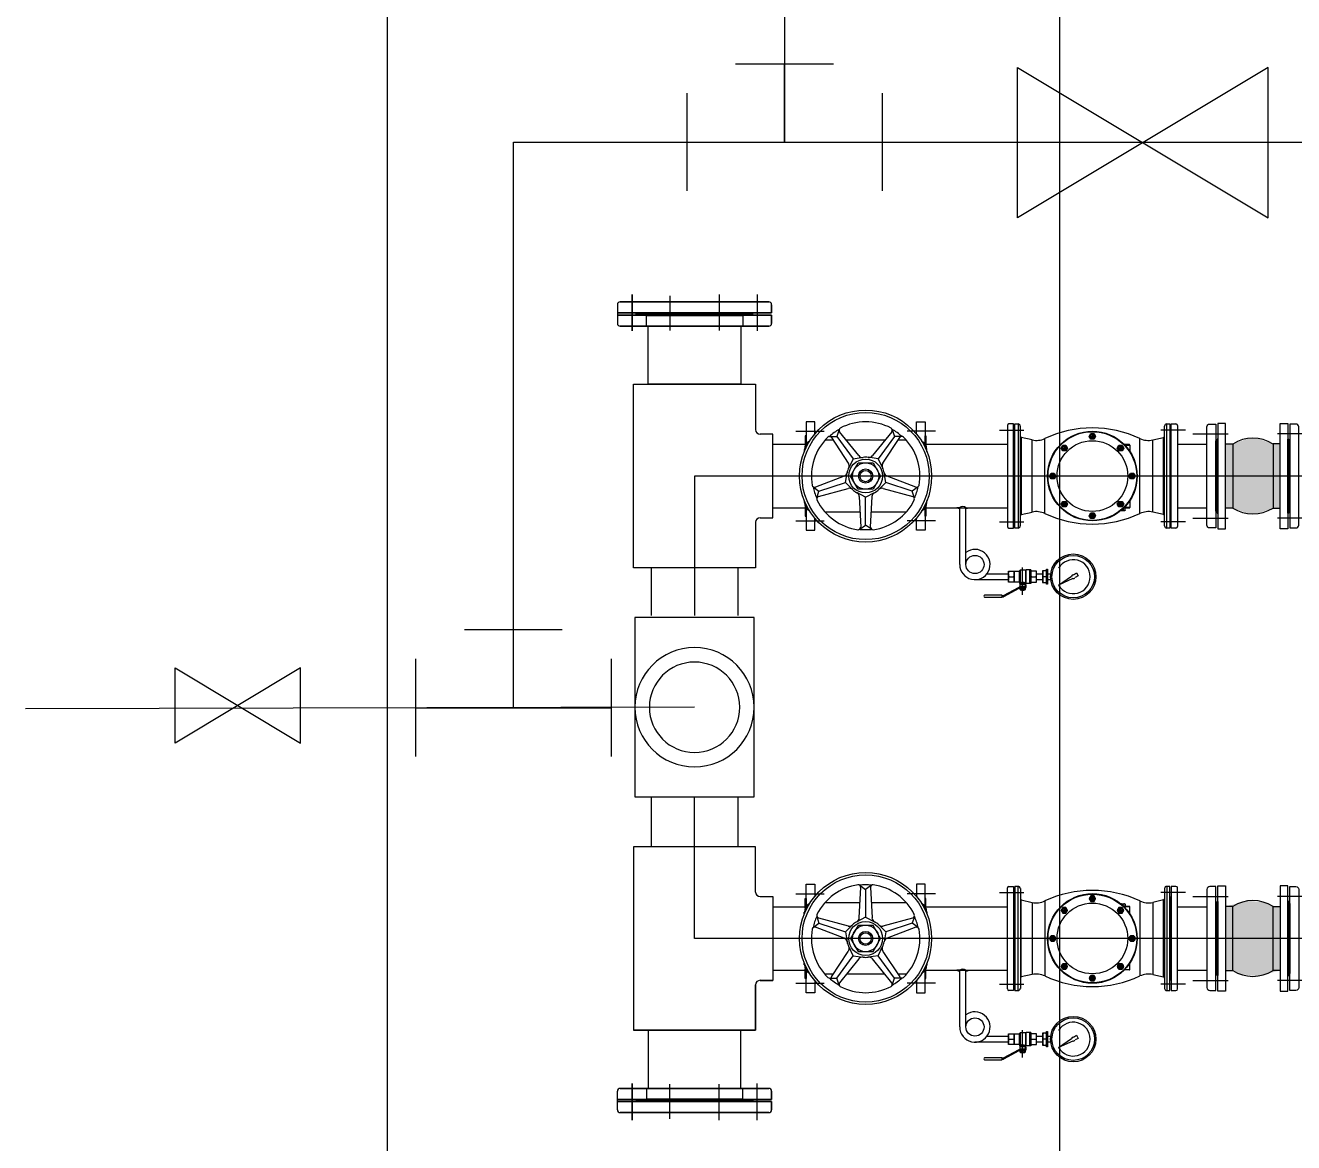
# Model space of a CAD drawing. Header units: millimetres. Extents: x 27447 to 251759, y -15958 to 82948.
# Drawn here: x 84511 to 85566, y 30050 to 30979 of the extents above; entities that cross this region are included whole.
import ezdxf

# ---------------------------------------------------------------- set-up
doc = ezdxf.new("R2010")
doc.units = ezdxf.units.MM
doc.linetypes.add('IMPORT-CENTER', pattern=[2000, 1250, -250, 250, -250])
for name, color, linetype, lineweight in [('A-ANNO-DIMS', 211, 'Continuous', 9), ('A-ANNO-DIMS-160', 211, 'Continuous', 9), ('G-IMPT', 8, 'Continuous', 9), ('G-IMPT-1', 8, 'IMPORT-CENTER', 9), ('M-EQPM', 50, 'Continuous', 9)]:
    doc.layers.add(name, color=color, linetype=linetype, lineweight=lineweight)
doc.styles.add('UTM Avo', font='UTM Avo.ttf', dxfattribs={"width": 0.9, "height": 400})
doc.dimstyles.new('1_Dim_chi_tiet_2_5_1', dxfattribs={"dimscale": 304.8, "dimtxt": 399.720379, "dimasz": 0.629921, "dimexe": 0.524934, "dimexo": 0.0625, "dimgap": 0.052493, "dimtad": 1, "dimdec": 0, "dimrnd": 5, "dimzin": 0, "dimdsep": 46, "dimtxsty": 'UTM Avo', "dimblk1": 'OBLIQUE', "dimblk2": 'OBLIQUE', "dimsah": 1, "dimcen": 0.09, "dimdle": 0.524934, "dimazin": 0, "dimtfac": 1, "dimtdec": 4, "dimtix": 1, "dimtmove": 2, "dimatfit": 3, "dimfxl": 1.049869, "dimfxlon": 1, "dimtvp": 1, "dimtolj": 1, "dimtzin": 0, "dimarcsym": 2})

# ---------------------------------------------------------------- blocks, each defined once
blk = doc.blocks.new('TKTC_BON NUOC MAI_260130 - TKTC_BON NUOC MAI_260130_dwg_FLA3_10K-3426656-TKCS_MB TUM MÁI')
at = {"layer": 'G-IMPT'}
for p, q in [((25, 75), (-38, 75)), ((0, -87.5), (0, 87.5)), ((25, -75), (-38, -75))]:
    blk.add_line(p, q, dxfattribs=at)
at = {"layer": 'G-IMPT', "flags": 128}
blk.add_lwpolyline([(-5, 92.5), (-16, 92.5), (-16, -92.5), (-5, -92.5)], dxfattribs=at)
blk.add_lwpolyline([(-18, -62.5), (-16, -62.5), (-16, 62.5), (-18, 62.5)], close=True, dxfattribs=at)
at = {"layer": 'G-IMPT'}
for centre, start, end in [((-5, 87.5), 360, 90), ((-5, -87.5), 270, 0)]:
    blk.add_arc(centre, 5, start, end, dxfattribs=at)
blk = doc.blocks.new('TKTC_BON NUOC MAI_260130 - TKTC_BON NUOC MAI_260130_dwg_FLA3_10K-3426655-TKCS_MB TUM MÁI')
at = {"layer": 'G-IMPT'}
for p, q in [((25, 75), (-38, 75)), ((0, -87.5), (0, 87.5)), ((25, -75), (-38, -75))]:
    blk.add_line(p, q, dxfattribs=at)
at = {"layer": 'G-IMPT', "flags": 128}
blk.add_lwpolyline([(-5, 92.5), (-16, 92.5), (-16, -92.5), (-5, -92.5)], dxfattribs=at)
blk.add_lwpolyline([(-18, -62.5), (-16, -62.5), (-16, 62.5), (-18, 62.5)], close=True, dxfattribs=at)
at = {"layer": 'G-IMPT'}
for centre, start, end in [((-5, 87.5), 360, 90), ((-5, -87.5), 270, 0)]:
    blk.add_arc(centre, 5, start, end, dxfattribs=at)
blk = doc.blocks.new('TKTC_BON NUOC MAI_260130 - TKTC_BON NUOC MAI_260130_dwg_Tee_DN125_up__PPR_-3426657-TKCS_MB TUM MÁI')
at = {"layer": 'G-IMPT', "flags": 128}
blk.add_lwpolyline([(-82.5, -124), (-82.5, 124), (82.5, 124), (82.5, -124)], close=True, dxfattribs=at)
at = {"layer": 'G-IMPT'}
for radius in [82.5, 62.5]:
    blk.add_circle((0, 0), radius, dxfattribs=at)
blk = doc.blocks.new('TKTC_BON NUOC MAI_260130 - TKTC_BON NUOC MAI_260130_dwg__U23-3426658-TKCS_MB TUM MÁI')
blk.add_blockref('TKTC_BON NUOC MAI_260130 - TKTC_BON NUOC MAI_260130_dwg_Tee_DN125_up__PPR_-3426657-TKCS_MB TUM MÁI', (0, 0))
blk = doc.blocks.new('TKTC_BON NUOC MAI_260130 - TKTC_BON NUOC MAI_260130_dwg_V-3426653-TKCS_MB TUM MÁI')
at = {"layer": 'G-IMPT', "flags": 128}
blk.add_lwpolyline([(115.7, -69.4), (-115.7, 69.4), (-115.7, -69.4), (115.7, 69.4)], close=True, dxfattribs=at)
blk = doc.blocks.new('TKTC_BON NUOC MAI_260130 - TKTC_BON NUOC MAI_260130_dwg_T-3426665-TKCS_MB TUM MÁI')
at = {"layer": 'G-IMPT'}
for p, q in [((-100, -50), (-100, 50)), ((100, -50), (100, 50)), ((-100, 0), (100, 0)), ((0, 0), (0, -80)), ((-50, -80), (50, -80))]:
    blk.add_line(p, q, dxfattribs=at)
blk = doc.blocks.new('TKTC_BON NUOC MAI_260130 - TKTC_BON NUOC MAI_260130_dwg-3426650-TKCS_MB TUM MÁI')
at = {"layer": 'G-IMPT'}
for points in [[(-117616.1, -830598.1), (-117602.8, -830593.4), (-117596.8, -830593.4), (-117596.8, -830540.1), (-117602.8, -830540.1), (-117616.1, -830535.5), (-117623.2, -830535.5), (-117636.4, -830540.1), (-117642.4, -830540.1), (-117642.4, -830593.4), (-117636.4, -830593.4), (-117623.2, -830598.1)], [(-117616.1, -830982.7), (-117596.8, -830978.1), (-117596.8, -830924.7), (-117602.8, -830924.7), (-117609.2, -830921.6), (-117623.2, -830920.1), (-117642.4, -830924.7), (-117642.4, -830978.1), (-117636.4, -830978.1), (-117630.1, -830981.1)]]:
    blk.add_hatch(color=256, dxfattribs=at).paths.add_polyline_path(points)
for p, q in [((-118234.7, -830757.4), (-118234.7, -830289)), ((-118148.1, -830424.3), (-118148.1, -830439.8)), ((-118035.4, -830433), (-118035.4, -830431.1)), ((-118043.9, -830442.1), (-118124.1, -830442.1)), ((-117999.7, -830529.5), (-117976.2, -830529.5)), ((-117947.4, -830549.8), (-117963.4, -830529.9)), ((-117920, -830529.9), (-117936, -830549.8)), ((-117883.7, -830529.5), (-117907.2, -830529.5)), ((-117830.4, -830528.7), (-117810, -830528.7)), ((-117823.8, -830524.8), (-117823.8, -830608.8)), ((-117813, -830608.3), (-117813, -830525.3)), ((-117675.7, -830528.7), (-117696.1, -830528.7)), ((-117693.1, -830608.3), (-117693.1, -830525.3)), ((-117682.3, -830524.8), (-117682.3, -830608.8)), ((-118018.8, -830540.3), (-117989.8, -830540.3)), ((-117968.6, -830537), (-117975.5, -830537)), ((-117970.1, -830534.7), (-117956.1, -830556.1)), ((-117925.7, -830537), (-117957.7, -830537)), ((-117927.3, -830556.1), (-117913.3, -830534.7)), ((-117907.9, -830537), (-117914.8, -830537)), ((-117893.6, -830540.3), (-117823.8, -830540.3)), ((-117792.6, -830598), (-117792.6, -830535.6)), ((-117722.3, -830540.7), (-117726.4, -830540.7)), ((-117713.5, -830598), (-117713.5, -830535.6)), ((-117682.3, -830540.3), (-117657.8, -830540.3)), ((-117992.7, -830544.8), (-117992.7, -830546.4)), ((-117890.7, -830546.4), (-117890.7, -830544.8)), ((-117959.6, -830567), (-117983.5, -830576)), ((-117899.9, -830576), (-117923.8, -830567)), ((-117980.9, -830583.9), (-117956.3, -830577.1)), ((-117947, -830583.9), (-117945.8, -830609.4)), ((-117937.6, -830609.4), (-117936.4, -830583.9)), ((-117927.1, -830577.1), (-117902.5, -830583.9)), ((-118018.8, -830593.2), (-117989.8, -830593.2)), ((-117992.7, -830587.2), (-117992.7, -830588.7)), ((-117893.6, -830593.2), (-117823.8, -830593.2)), ((-117890.7, -830588.7), (-117890.7, -830587.2)), ((-117727.6, -830594), (-117727.6, -830595.2)), ((-117722.3, -830593.4), (-117727, -830593.4)), ((-117682.3, -830593.2), (-117657.8, -830593.2)), ((-117999.7, -830604), (-117976.2, -830604)), ((-117975.5, -830596.6), (-117946.4, -830596.6)), ((-117937, -830596.6), (-117907.9, -830596.6)), ((-117883.7, -830604), (-117907.2, -830604)), ((-117830.4, -830604.9), (-117810, -830604.9)), ((-117675.7, -830604.9), (-117696.1, -830604.9)), ((-118120.1, -830643.1), (-118120.1, -830682.8)), ((-118047.9, -830643.1), (-118047.9, -830682.8)), ((-117811.1, -830665.7), (-117811.1, -830642.9)), ((-117822.6, -830650.5), (-117818.5, -830650.5)), ((-117808.6, -830656), (-117813.5, -830656)), ((-117813.1, -830656.6), (-117809, -830656.6)), ((-117804.1, -830650.5), (-117799.9, -830650.5)), ((-117791.5, -830650.5), (-117794.2, -830650.5)), ((-117828.1, -830667.2), (-117828.1, -830666.4)), ((-117814.4, -830659.4), (-117827.2, -830666.3)), ((-117826.8, -830667), (-117814, -830660)), ((-117813.8, -830660), (-117809, -830660)), ((-118084, -830759.1), (-118640.6, -830760.5)), ((-118120.1, -830833.6), (-118120.1, -830875.1)), ((-118047.9, -830833.6), (-118047.9, -830875.1)), ((-117947, -830934.3), (-117945.8, -830908.8)), ((-117937.6, -830908.8), (-117936.4, -830934.3)), ((-117823.8, -830993.4), (-117823.8, -830909.4)), ((-117813, -830909.9), (-117813, -830992.9)), ((-117693.1, -830909.9), (-117693.1, -830992.9)), ((-117682.3, -830993.4), (-117682.3, -830909.4)), ((-117999.7, -830914.2), (-117976.2, -830914.2)), ((-117975.5, -830921.6), (-117946.4, -830921.6)), ((-117937, -830921.6), (-117907.9, -830921.6)), ((-117883.7, -830914.2), (-117907.2, -830914.2)), ((-117830.4, -830913.3), (-117810, -830913.3)), ((-117792.6, -830920.2), (-117792.6, -830982.6)), ((-117727.6, -830924.2), (-117727.6, -830923)), ((-117713.5, -830920.2), (-117713.5, -830982.6)), ((-117675.7, -830913.3), (-117696.1, -830913.3)), ((-118018.8, -830925), (-117989.8, -830925)), ((-117992.7, -830931), (-117992.7, -830929.4)), ((-117893.6, -830925), (-117823.8, -830925)), ((-117890.7, -830929.4), (-117890.7, -830931)), ((-117722.3, -830924.8), (-117727, -830924.8)), ((-117682.3, -830925), (-117657.8, -830925)), ((-117959.6, -830951.2), (-117983.5, -830942.1)), ((-117980.9, -830934.3), (-117956.3, -830941)), ((-117927.1, -830941), (-117902.5, -830934.3)), ((-117899.9, -830942.1), (-117923.8, -830951.2)), ((-117970.1, -830983.4), (-117956.1, -830962.1)), ((-117927.3, -830962.1), (-117913.3, -830983.4)), ((-117992.7, -830973.3), (-117992.7, -830971.8)), ((-117947.4, -830968.4), (-117963.4, -830988.3)), ((-117920, -830988.3), (-117936, -830968.4)), ((-117890.7, -830971.8), (-117890.7, -830973.3)), ((-118018.8, -830977.8), (-117989.8, -830977.8)), ((-117968.6, -830981.2), (-117975.5, -830981.2)), ((-117925.7, -830981.2), (-117957.7, -830981.2)), ((-117907.9, -830981.2), (-117914.8, -830981.2)), ((-117893.6, -830977.8), (-117823.8, -830977.8)), ((-117722.3, -830977.5), (-117726.4, -830977.5)), ((-117682.3, -830977.8), (-117657.8, -830977.8)), ((-117999.7, -830988.6), (-117976.2, -830988.6)), ((-117883.7, -830988.6), (-117907.2, -830988.6)), ((-117830.4, -830989.5), (-117810, -830989.5)), ((-117675.7, -830989.5), (-117696.1, -830989.5)), ((-117811.1, -831050.3), (-117811.1, -831027.6)), ((-117822.6, -831035.1), (-117818.5, -831035.1)), ((-117804.1, -831035.1), (-117799.9, -831035.1)), ((-117791.5, -831035.1), (-117794.2, -831035.1)), ((-117814.4, -831044), (-117827.2, -831050.9)), ((-117826.8, -831051.6), (-117814, -831044.6)), ((-117813.8, -831044.6), (-117809, -831044.6)), ((-117808.6, -831040.6), (-117813.5, -831040.6)), ((-117813.1, -831041.2), (-117809, -831041.2)), ((-117828.1, -831051.8), (-117828.1, -831051)), ((-118148.1, -831093.9), (-118148.1, -831078.4)), ((-118043.9, -831076.1), (-118124.1, -831076.1)), ((-118035.4, -831085.2), (-118035.4, -831087.1))]:
    blk.add_line(p, q, dxfattribs=at)
at = {"layer": 'G-IMPT', "flags": 128}
for points in [[(-118019.9, -830431.1), (-118148.1, -830431.1), (-118019.9, -830431.1), (-118019.9, -830424.3)], [(-118145.9, -830422), (-118022.2, -830422)], [(-118019.9, -830433), (-118148.1, -830433), (-118019.9, -830433), (-118019.9, -830439.8)], [(-118145.9, -830442.1), (-118022.2, -830442.1)], [(-118045.5, -830490.5), (-118122.5, -830490.5), (-118122.5, -830442.1), (-118045.5, -830442.1)], [(-117818.6, -830601.2), (-117818.6, -830532.4), (-117818.1, -830532.4), (-117818.1, -830601.2)], [(-117817.5, -830610.1), (-117817.5, -830523.4), (-117814.9, -830523.4), (-117814.9, -830610.1)], [(-117754.4, -830536.1), (-117755.7, -830533.8), (-117754.4, -830531.5), (-117751.7, -830531.5), (-117750.4, -830533.8), (-117751.7, -830536.1)], [(-117688.6, -830610.1), (-117691.2, -830610.1), (-117691.2, -830523.4), (-117688.6, -830523.4)], [(-117687.5, -830601.2), (-117687.5, -830532.4), (-117688, -830532.4), (-117688, -830601.2)], [(-117642.4, -830610.6), (-117642.4, -830523), (-117648.7, -830523), (-117648.7, -830610.6)], [(-117596.8, -830610.6), (-117596.8, -830523), (-117590.5, -830523), (-117590.5, -830610.6)], [(-117803.2, -830536.8), (-117812.2, -830534.7), (-117812.2, -830598.8), (-117803.2, -830596.8)], [(-117777.7, -830545.8), (-117779.1, -830543.5), (-117777.7, -830541.2), (-117775.1, -830541.2), (-117773.7, -830543.5), (-117775.1, -830545.8)], [(-117731, -830545.8), (-117732.4, -830543.5), (-117731, -830541.2), (-117728.4, -830541.2), (-117727, -830543.5), (-117728.4, -830545.8)], [(-117649.4, -830536), (-117649.4, -830597.6), (-117648.7, -830597.6), (-117648.7, -830536)], [(-117636.4, -830540.1), (-117636.4, -830593.4), (-117642.4, -830593.4), (-117642.4, -830540.1)], [(-117602.8, -830540.1), (-117602.8, -830593.4), (-117596.8, -830593.4), (-117596.8, -830540.1)], [(-117589.8, -830536), (-117589.8, -830597.6), (-117590.5, -830597.6), (-117590.5, -830536)], [(-117948, -830577.6), (-117954.2, -830566.8), (-117948, -830555.9), (-117935.4, -830555.9), (-117929.2, -830566.8), (-117935.4, -830577.6)], [(-117787.4, -830569.1), (-117788.7, -830566.8), (-117787.4, -830564.5), (-117784.8, -830564.5), (-117783.4, -830566.8), (-117784.8, -830569.1)], [(-117721.4, -830569.1), (-117722.7, -830566.8), (-117721.4, -830564.5), (-117718.7, -830564.5), (-117717.4, -830566.8), (-117718.7, -830569.1)], [(-117777.7, -830592.5), (-117779.1, -830590.2), (-117777.7, -830587.9), (-117775.1, -830587.9), (-117773.7, -830590.2), (-117775.1, -830592.5)], [(-117731, -830592.5), (-117732.4, -830590.2), (-117731, -830587.9), (-117728.4, -830587.9), (-117727, -830590.2), (-117728.4, -830592.5)], [(-117754.4, -830602.1), (-117755.7, -830599.8), (-117754.4, -830597.5), (-117751.7, -830597.5), (-117750.4, -830599.8), (-117751.7, -830602.1)], [(-117823, -830655.1), (-117823, -830646), (-117818.1, -830646), (-117818.1, -830655.1)], [(-117804.4, -830644.8), (-117804.4, -830656.2), (-117805.2, -830656.2), (-117805.2, -830644.8)], [(-117799.5, -830653), (-117799.5, -830648), (-117794.5, -830648), (-117794.5, -830653)], [(-117791.2, -830645.6), (-117794.5, -830645.6), (-117794.5, -830655.4), (-117791.2, -830655.4)], [(-117791.2, -830656.8), (-117791.2, -830644.3), (-117790.4, -830644.3), (-117790.4, -830656.8)], [(-117809.6, -830658.8), (-117809.6, -830659.2), (-117812.6, -830659.2), (-117812.6, -830658.8)], [(-117817.5, -830908.1), (-117817.5, -830994.7), (-117814.9, -830994.7), (-117814.9, -830908.1)], [(-117688.6, -830908.1), (-117691.2, -830908.1), (-117691.2, -830994.7), (-117688.6, -830994.7)], [(-117642.4, -830907.6), (-117642.4, -830995.2), (-117648.7, -830995.2), (-117648.7, -830907.6)], [(-117596.8, -830907.6), (-117596.8, -830995.2), (-117590.5, -830995.2), (-117590.5, -830907.6)], [(-117818.6, -830917), (-117818.6, -830985.8), (-117818.1, -830985.8), (-117818.1, -830917)], [(-117803.2, -830981.4), (-117812.2, -830983.4), (-117812.2, -830919.4), (-117803.2, -830921.4)], [(-117754.4, -830916), (-117755.7, -830918.3), (-117754.4, -830920.6), (-117751.7, -830920.6), (-117750.4, -830918.3), (-117751.7, -830916)], [(-117687.5, -830917), (-117687.5, -830985.8), (-117688, -830985.8), (-117688, -830917)], [(-117649.4, -830982.2), (-117649.4, -830920.6), (-117648.7, -830920.6), (-117648.7, -830982.2)], [(-117589.8, -830982.2), (-117589.8, -830920.6), (-117590.5, -830920.6), (-117590.5, -830982.2)], [(-117777.7, -830925.7), (-117779.1, -830928), (-117777.7, -830930.3), (-117775.1, -830930.3), (-117773.7, -830928), (-117775.1, -830925.7)], [(-117731, -830925.7), (-117732.4, -830928), (-117731, -830930.3), (-117728.4, -830930.3), (-117727, -830928), (-117728.4, -830925.7)], [(-117636.4, -830978.1), (-117636.4, -830924.7), (-117642.4, -830924.7), (-117642.4, -830978.1)], [(-117602.8, -830978.1), (-117602.8, -830924.7), (-117596.8, -830924.7), (-117596.8, -830978.1)], [(-117948, -830940.5), (-117954.2, -830951.4), (-117948, -830962.3), (-117935.4, -830962.3), (-117929.2, -830951.4), (-117935.4, -830940.5)], [(-117787.4, -830949.1), (-117788.7, -830951.4), (-117787.4, -830953.7), (-117784.8, -830953.7), (-117783.4, -830951.4), (-117784.8, -830949.1)], [(-117721.4, -830949.1), (-117722.7, -830951.4), (-117721.4, -830953.7), (-117718.7, -830953.7), (-117717.4, -830951.4), (-117718.7, -830949.1)], [(-117777.7, -830972.4), (-117779.1, -830974.7), (-117777.7, -830977), (-117775.1, -830977), (-117773.7, -830974.7), (-117775.1, -830972.4)], [(-117731, -830972.4), (-117732.4, -830974.7), (-117731, -830977), (-117728.4, -830977), (-117727, -830974.7), (-117728.4, -830972.4)], [(-117754.4, -830982.1), (-117755.7, -830984.4), (-117754.4, -830986.7), (-117751.7, -830986.7), (-117750.4, -830984.4), (-117751.7, -830982.1)], [(-118033.2, -830989.9), (-118033.2, -831027.7), (-118134.8, -831027.7), (-118033.2, -831027.7)], [(-118045.5, -831027.7), (-118122.5, -831027.7), (-118122.5, -831076.1), (-118045.5, -831076.1)], [(-117823, -831039.7), (-117823, -831030.6), (-117818.1, -831030.6), (-117818.1, -831039.7)], [(-117804.4, -831029.5), (-117804.4, -831040.8), (-117805.2, -831040.8), (-117805.2, -831029.5)], [(-117799.5, -831037.7), (-117799.5, -831032.6), (-117794.5, -831032.6), (-117794.5, -831037.7)], [(-117791.2, -831030.2), (-117794.5, -831030.2), (-117794.5, -831040.1), (-117791.2, -831040.1)], [(-117791.2, -831041.4), (-117791.2, -831028.9), (-117790.4, -831028.9), (-117790.4, -831041.4)], [(-117809.6, -831043.5), (-117809.6, -831043.8), (-117812.6, -831043.8), (-117812.6, -831043.5)], [(-118019.9, -831085.2), (-118148.1, -831085.2), (-118019.9, -831085.2), (-118019.9, -831078.4)], [(-118145.9, -831076.1), (-118022.2, -831076.1)], [(-118019.9, -831087.1), (-118148.1, -831087.1), (-118019.9, -831087.1), (-118019.9, -831093.9)], [(-118145.9, -831096.2), (-118022.2, -831096.2)]]:
    blk.add_lwpolyline(points, close=True, dxfattribs=at)
for points in [[(-118132.6, -830433), (-118132.6, -830432), (-118132.6, -830430.7)], [(-118049.6, -830432), (-118132.6, -830432), (-118035.4, -830432)], [(-118124.1, -830442.1), (-118124.1, -830433.4), (-118043.9, -830433.4), (-118043.9, -830442.1)], [(-118033.2, -830605.3), (-118033.2, -830643.1), (-118134.8, -830643.1), (-118134.8, -830490.5), (-118033.2, -830490.5), (-118033.2, -830528.2)], [(-117984, -830531.9), (-117984, -830521.7), (-117991.1, -830521.7), (-117991.1, -830540.1), (-117991.1, -830533.5), (-117991.9, -830533.5), (-117991.9, -830541.4)], [(-117899.4, -830531.9), (-117899.4, -830521.7), (-117892.3, -830521.7), (-117892.3, -830540.1), (-117892.3, -830533.5), (-117891.5, -830533.5), (-117891.5, -830541.4)], [(-118029.5, -830601.6), (-118018.8, -830601.6), (-118018.8, -830531.9), (-118029.5, -830531.9)], [(-117963.7, -830528.1), (-117965.7, -830533.8), (-117952.1, -830552.5), (-117943.8, -830551.2)], [(-117919.7, -830528.1), (-117917.7, -830533.8), (-117931.3, -830552.5), (-117939.6, -830551.2)], [(-117822.5, -830610.1), (-117818.6, -830610.1), (-117818.6, -830523.4), (-117822.5, -830523.4)], [(-117817.5, -830532.4), (-117818.1, -830532.4), (-117818.1, -830601.2), (-117817.5, -830601.2)], [(-117753.1, -830531.5), (-117753, -830533.8), (-117753.1, -830533.8), (-117753.1, -830533.8), (-117753.1, -830536.1)], [(-117688.6, -830532.4), (-117688, -830532.4), (-117688, -830601.2), (-117688.6, -830601.2)], [(-117683.6, -830610.1), (-117687.5, -830610.1), (-117687.5, -830523.4), (-117683.6, -830523.4)], [(-117971.7, -830533.9), (-117965.7, -830533.8), (-117952.1, -830552.5), (-117955.8, -830559.9)], [(-117911.7, -830533.9), (-117917.7, -830533.8), (-117931.3, -830552.5), (-117927.6, -830559.9)], [(-117776.4, -830541.1), (-117776.4, -830543.5), (-117776.4, -830543.4), (-117776.4, -830543.5), (-117776.4, -830545.8)], [(-117755.4, -830533.8), (-117753, -830533.8), (-117750.7, -830533.8)], [(-117729.7, -830541.1), (-117729.7, -830543.5), (-117729.7, -830543.4), (-117729.7, -830543.5), (-117729.7, -830545.8)], [(-117726.1, -830541.1), (-117721.9, -830541.1), (-117721.9, -830546.3)], [(-117693.9, -830598.8), (-117693.9, -830534.7), (-117693.9, -830598.8), (-117702.9, -830596.8), (-117702.9, -830536.8), (-117693.9, -830534.7)], [(-117778.7, -830543.5), (-117776.4, -830543.5), (-117774.1, -830543.5)], [(-117732, -830543.5), (-117729.7, -830543.5), (-117727.4, -830543.5)], [(-117985.3, -830575.8), (-117980.5, -830579.4), (-117958.5, -830572.2), (-117957.1, -830564)], [(-117898.1, -830575.8), (-117902.9, -830579.4), (-117924.9, -830572.2), (-117926.3, -830564)], [(-117982.3, -830585.2), (-117980.5, -830579.4), (-117958.5, -830572.2), (-117952.6, -830578.1)], [(-117901.1, -830585.2), (-117902.9, -830579.4), (-117924.9, -830572.2), (-117930.8, -830578.1)], [(-117788.4, -830566.8), (-117786, -830566.8), (-117783.8, -830566.8)], [(-117786.1, -830564.5), (-117786.1, -830566.8), (-117786.1, -830566.8), (-117786.1, -830566.9), (-117786.1, -830569.1)], [(-117722.3, -830566.8), (-117720, -830566.8), (-117717.7, -830566.8)], [(-117720, -830564.5), (-117720, -830566.8), (-117720, -830566.8), (-117720, -830566.9), (-117720, -830569.1)], [(-117946.6, -830611.1), (-117941.7, -830607.6), (-117941.7, -830584.4), (-117949.1, -830580.6)], [(-117936.8, -830611.1), (-117941.7, -830607.6), (-117941.7, -830584.4), (-117934.3, -830580.6)], [(-117991.9, -830592.2), (-117991.9, -830600.1), (-117991.1, -830600.1), (-117991.1, -830593.4), (-117991.1, -830611.9), (-117984, -830611.9), (-117984, -830601.7)], [(-117891.5, -830592.2), (-117891.5, -830600.1), (-117892.3, -830600.1), (-117892.3, -830593.4), (-117892.3, -830611.9), (-117899.4, -830611.9), (-117899.4, -830601.7)], [(-117863.4, -830640.4), (-117863.4, -830593.2), (-117865.8, -830593.2)], [(-117858.3, -830640.4), (-117858.3, -830593.2), (-117855.9, -830593.2)], [(-117778.7, -830590.2), (-117776.4, -830590.2), (-117774.1, -830590.2)], [(-117776.4, -830587.9), (-117776.4, -830590.2), (-117776.4, -830590.2), (-117776.4, -830590.2), (-117776.4, -830592.5)], [(-117732, -830590.2), (-117729.7, -830590.2), (-117727.4, -830590.2)], [(-117729.7, -830587.9), (-117729.7, -830590.2), (-117729.7, -830590.2), (-117729.7, -830590.2), (-117729.7, -830592.5)], [(-117729.3, -830595.5), (-117726.7, -830595.5), (-117726.2, -830595.5), (-117725.7, -830595.2), (-117725.7, -830593.6)], [(-117725.5, -830593.4), (-117725.5, -830593.6), (-117727.2, -830593.6)], [(-117721.9, -830587.3), (-117721.9, -830593), (-117726.6, -830593)], [(-117750.7, -830599.8), (-117753.1, -830599.8), (-117755.4, -830599.8)], [(-117753.1, -830597.5), (-117753.1, -830599.9), (-117753.1, -830599.8), (-117753, -830599.8), (-117753.1, -830602.2)], [(-117840.7, -830648), (-117823, -830648), (-117823, -830653), (-117850.8, -830653)], [(-117813.3, -830645.2), (-117813.3, -830655.6), (-117814.1, -830655.1), (-117818.1, -830655.1), (-117818.1, -830646), (-117814.1, -830646)], [(-117804.4, -830646), (-117804.4, -830644.8), (-117808.2, -830644.8), (-117808.6, -830645.2), (-117813.3, -830645.2), (-117814.1, -830646), (-117814.1, -830655.1)], [(-117808.6, -830645.2), (-117808.6, -830655.8), (-117808.2, -830656.2), (-117808.2, -830644.8)], [(-117804.4, -830655.1), (-117799.5, -830655.1), (-117799.5, -830646), (-117804.4, -830646), (-117804.4, -830655.1), (-117804.4, -830656.2), (-117808.2, -830656.2)], [(-117787.7, -830653), (-117790.4, -830653), (-117790.4, -830648), (-117787.7, -830648)], [(-117768.8, -830648.9), (-117766.4, -830647.2), (-117764.8, -830649.9), (-117767.5, -830651.2)], [(-117808.2, -830659.2), (-117808.2, -830657.3), (-117809, -830657.3), (-117809, -830659.2), (-117813.8, -830659.2)], [(-117808.6, -830655.4), (-117808.6, -830656), (-117809, -830656.6), (-117809, -830658.8), (-117813.1, -830658.8), (-117813.1, -830656.6), (-117813.5, -830656), (-117813.5, -830655.4)], [(-117769.4, -830652.1), (-117781.2, -830657.6), (-117770.5, -830650.1)], [(-117827.5, -830666.4), (-117828.1, -830666.4), (-117828.5, -830666), (-117842.7, -830666)], [(-117842.7, -830667.6), (-117828.5, -830667.6), (-117828.1, -830667.2), (-117827.5, -830667.2)], [(-117812.9, -830661.5), (-117813.2, -830661.3), (-117813.2, -830660.1), (-117812.9, -830660), (-117809.2, -830660), (-117808.9, -830660.1), (-117808.9, -830661.3), (-117809.2, -830661.5), (-117812.9, -830661.5), (-117809.2, -830661.5)], [(-117810, -830660.1), (-117809.9, -830661.5), (-117810.3, -830661.9), (-117811.8, -830661.9), (-117812.2, -830661.5), (-117812.1, -830660.1), (-117812.1, -830661.3)], [(-118033.2, -830912.8), (-118033.2, -830875.1), (-118134.8, -830875.1), (-118134.8, -831027.7)], [(-117991.9, -830926), (-117991.9, -830918.1), (-117991.1, -830918.1), (-117991.1, -830924.7), (-117991.1, -830906.3), (-117984, -830906.3), (-117984, -830916.5)], [(-117946.6, -830907.1), (-117941.7, -830910.6), (-117941.7, -830933.8), (-117949.1, -830937.6)], [(-117936.8, -830907.1), (-117941.7, -830910.6), (-117941.7, -830933.8), (-117934.3, -830937.6)], [(-117891.5, -830926), (-117891.5, -830918.1), (-117892.3, -830918.1), (-117892.3, -830924.7), (-117892.3, -830906.3), (-117899.4, -830906.3), (-117899.4, -830916.5)], [(-117822.5, -830908.1), (-117818.6, -830908.1), (-117818.6, -830994.7), (-117822.5, -830994.7)], [(-117683.6, -830908.1), (-117687.5, -830908.1), (-117687.5, -830994.7), (-117683.6, -830994.7)], [(-118029.5, -830916.5), (-118018.8, -830916.5), (-118018.8, -830986.3), (-118029.5, -830986.3), (-118018.8, -830986.3)], [(-117817.5, -830985.8), (-117818.1, -830985.8), (-117818.1, -830917), (-117817.5, -830917)], [(-117750.7, -830918.3), (-117753.1, -830918.3), (-117755.4, -830918.3)], [(-117753.1, -830920.7), (-117753.1, -830918.3), (-117753.1, -830918.4), (-117753, -830918.3), (-117753.1, -830916)], [(-117729.3, -830922.7), (-117726.7, -830922.7), (-117726.2, -830922.7), (-117725.7, -830923), (-117725.7, -830924.6)], [(-117693.9, -830919.4), (-117693.9, -830983.4), (-117693.9, -830919.4), (-117702.9, -830921.4), (-117702.9, -830981.4), (-117693.9, -830983.4)], [(-117688.6, -830985.8), (-117688, -830985.8), (-117688, -830917), (-117688.6, -830917)], [(-117982.3, -830933), (-117980.5, -830938.8), (-117958.5, -830945.9), (-117952.6, -830940.1)], [(-117901.1, -830933), (-117902.9, -830938.8), (-117924.9, -830945.9), (-117930.8, -830940.1)], [(-117778.7, -830928), (-117776.4, -830928), (-117774.1, -830928)], [(-117776.4, -830930.3), (-117776.4, -830928), (-117776.4, -830928), (-117776.4, -830928), (-117776.4, -830925.7)], [(-117732, -830928), (-117729.7, -830928), (-117727.4, -830928)], [(-117729.7, -830930.3), (-117729.7, -830928), (-117729.7, -830928), (-117729.7, -830928), (-117729.7, -830925.7)], [(-117725.5, -830924.8), (-117725.5, -830924.6), (-117727.2, -830924.6)], [(-117721.9, -830930.9), (-117721.9, -830925.1), (-117726.6, -830925.1)], [(-117985.3, -830942.4), (-117980.5, -830938.8), (-117958.5, -830945.9), (-117957.1, -830954.2)], [(-117898.1, -830942.4), (-117902.9, -830938.8), (-117924.9, -830945.9), (-117926.3, -830954.2)], [(-117788.4, -830951.4), (-117786, -830951.4), (-117783.8, -830951.4)], [(-117786.1, -830953.7), (-117786.1, -830951.4), (-117786.1, -830951.4), (-117786.1, -830951.3), (-117786.1, -830949)], [(-117722.3, -830951.4), (-117720, -830951.4), (-117717.7, -830951.4)], [(-117720, -830953.7), (-117720, -830951.4), (-117720, -830951.4), (-117720, -830951.3), (-117720, -830949)], [(-117971.7, -830984.3), (-117965.7, -830984.4), (-117952.1, -830965.7), (-117955.8, -830958.2)], [(-117911.7, -830984.3), (-117917.7, -830984.4), (-117931.3, -830965.7), (-117927.6, -830958.2)], [(-117963.7, -830990.1), (-117965.7, -830984.4), (-117952.1, -830965.7), (-117943.8, -830966.9)], [(-117919.7, -830990.1), (-117917.7, -830984.4), (-117931.3, -830965.7), (-117939.6, -830966.9)], [(-117778.7, -830974.7), (-117776.4, -830974.7), (-117774.1, -830974.7)], [(-117776.4, -830977), (-117776.4, -830974.7), (-117776.4, -830974.7), (-117776.4, -830974.7), (-117776.4, -830972.4)], [(-117732, -830974.7), (-117729.7, -830974.7), (-117727.4, -830974.7)], [(-117729.7, -830977), (-117729.7, -830974.7), (-117729.7, -830974.7), (-117729.7, -830974.7), (-117729.7, -830972.4)], [(-117726.1, -830977.1), (-117721.9, -830977.1), (-117721.9, -830971.9)], [(-117984, -830986.3), (-117984, -830996.5), (-117991.1, -830996.5), (-117991.1, -830978.1), (-117991.1, -830984.7), (-117991.9, -830984.7), (-117991.9, -830976.8)], [(-117899.4, -830986.3), (-117899.4, -830996.5), (-117892.3, -830996.5), (-117892.3, -830978.1), (-117892.3, -830984.7), (-117891.5, -830984.7), (-117891.5, -830976.8)], [(-117863.4, -831025), (-117863.4, -830977.8), (-117865.8, -830977.8)], [(-117858.3, -831025), (-117858.3, -830977.8), (-117855.9, -830977.8)], [(-117755.4, -830984.4), (-117753, -830984.4), (-117750.7, -830984.4)], [(-117753.1, -830986.7), (-117753, -830984.4), (-117753.1, -830984.4), (-117753.1, -830984.3), (-117753.1, -830982.1)], [(-117840.7, -831032.6), (-117823, -831032.6), (-117823, -831037.7), (-117850.8, -831037.7)], [(-117813.3, -831029.8), (-117813.3, -831040.2), (-117814.1, -831039.7), (-117818.1, -831039.7), (-117818.1, -831030.6), (-117814.1, -831030.6)], [(-117804.4, -831030.6), (-117804.4, -831029.5), (-117808.2, -831029.5), (-117808.6, -831029.8), (-117813.3, -831029.8), (-117814.1, -831030.6), (-117814.1, -831039.7)], [(-117808.6, -831029.8), (-117808.6, -831040.4), (-117808.2, -831040.8), (-117808.2, -831029.5)], [(-117804.4, -831039.7), (-117799.5, -831039.7), (-117799.5, -831030.6), (-117804.4, -831030.6), (-117804.4, -831039.7), (-117804.4, -831040.8), (-117808.2, -831040.8)], [(-117787.7, -831037.7), (-117790.4, -831037.7), (-117790.4, -831032.6), (-117787.7, -831032.6)], [(-117769.4, -831036.7), (-117781.2, -831042.2), (-117770.5, -831034.7)], [(-117768.8, -831033.5), (-117766.4, -831031.8), (-117764.8, -831034.5), (-117767.5, -831035.8)], [(-117808.2, -831043.8), (-117808.2, -831041.9), (-117809, -831041.9), (-117809, -831043.8), (-117813.8, -831043.8)], [(-117808.6, -831040.1), (-117808.6, -831040.6), (-117809, -831041.2), (-117809, -831043.5), (-117813.1, -831043.5), (-117813.1, -831041.2), (-117813.5, -831040.6), (-117813.5, -831040.1)], [(-117812.9, -831046.1), (-117813.2, -831046), (-117813.2, -831044.8), (-117812.9, -831044.6), (-117809.2, -831044.6), (-117808.9, -831044.8), (-117808.9, -831046), (-117809.2, -831046.1), (-117812.9, -831046.1), (-117809.2, -831046.1)], [(-117810, -831044.8), (-117809.9, -831046.1), (-117810.3, -831046.5), (-117811.8, -831046.5), (-117812.2, -831046.1), (-117812.1, -831044.8), (-117812.1, -831046)], [(-117827.5, -831051), (-117828.1, -831051), (-117828.5, -831050.7), (-117842.7, -831050.7)], [(-117842.7, -831052.2), (-117828.5, -831052.2), (-117828.1, -831051.8), (-117827.5, -831051.8)], [(-118124.1, -831076.1), (-118124.1, -831084.8), (-118043.9, -831084.8), (-118043.9, -831076.1)], [(-118132.6, -831085.2), (-118132.6, -831086.1), (-118132.6, -831087.5)], [(-118049.6, -831086.1), (-118132.6, -831086.1), (-118035.4, -831086.1)]]:
    blk.add_lwpolyline(points, dxfattribs=at)
at = {"layer": 'G-IMPT'}
for centre, radius in [((-117941.7, -830566.8), 54.9), ((-117941.7, -830566.8), 52.9), ((-117753.1, -830566.8), 37.3), ((-117753.1, -830566.8), 36.9), ((-117753.1, -830533.8), 2.3), ((-117753.1, -830533.8), 1.46), ((-117753.1, -830533.8), 1.3), ((-117753.1, -830566.8), 29.4), ((-117776.4, -830543.5), 2.3), ((-117776.4, -830543.5), 1.46), ((-117776.4, -830543.5), 1.3), ((-117729.7, -830543.5), 2.3), ((-117729.7, -830543.5), 1.46), ((-117729.7, -830543.5), 1.3), ((-117941.7, -830566.8), 14.1), ((-117941.7, -830566.8), 11), ((-117941.7, -830566.8), 5.88), ((-117941.7, -830566.8), 4.7), ((-117786.1, -830566.8), 2.3), ((-117786.1, -830566.8), 1.46), ((-117786.1, -830566.8), 1.3), ((-117720, -830566.8), 2.3), ((-117720, -830566.8), 1.46), ((-117720, -830566.8), 1.3), ((-117776.4, -830590.2), 2.3), ((-117776.4, -830590.2), 1.46), ((-117776.4, -830590.2), 1.3), ((-117729.7, -830590.2), 2.3), ((-117729.7, -830590.2), 1.46), ((-117729.7, -830590.2), 1.3), ((-117753.1, -830599.8), 2.3), ((-117753.1, -830599.8), 1.46), ((-117753.1, -830599.8), 1.3), ((-117850.8, -830640.4), 7.57), ((-117769, -830650.5), 18.9), ((-117769, -830650.5), 17.7), ((-117941.7, -830951.4), 54.9), ((-117941.7, -830951.4), 52.9), ((-117753.1, -830951.4), 37.3), ((-117753.1, -830951.4), 36.9), ((-117753.1, -830951.4), 29.4), ((-117753.1, -830918.3), 2.3), ((-117753.1, -830918.3), 1.46), ((-117753.1, -830918.3), 1.3), ((-117776.4, -830928), 2.3), ((-117776.4, -830928), 1.46), ((-117776.4, -830928), 1.3), ((-117729.7, -830928), 2.3), ((-117729.7, -830928), 1.46), ((-117729.7, -830928), 1.3), ((-117941.7, -830951.4), 14.1), ((-117941.7, -830951.4), 11), ((-117941.7, -830951.4), 5.88), ((-117941.7, -830951.4), 4.7), ((-117786.1, -830951.4), 2.3), ((-117786.1, -830951.4), 1.46), ((-117786.1, -830951.4), 1.3), ((-117720, -830951.4), 2.3), ((-117720, -830951.4), 1.46), ((-117720, -830951.4), 1.3), ((-117776.4, -830974.7), 2.3), ((-117776.4, -830974.7), 1.46), ((-117776.4, -830974.7), 1.3), ((-117729.7, -830974.7), 2.3), ((-117729.7, -830974.7), 1.46), ((-117729.7, -830974.7), 1.3), ((-117753.1, -830984.4), 2.3), ((-117753.1, -830984.4), 1.46), ((-117753.1, -830984.4), 1.3), ((-117850.8, -831025), 7.57), ((-117769, -831035.1), 18.9), ((-117769, -831035.1), 17.7)]:
    blk.add_circle(centre, radius, dxfattribs=at)
for centre, radius, start, end in [((-118145.9, -830424.3), 2.29, 90, 180), ((-118145.9, -830424.3), 2.29, 90, 180), ((-118022.2, -830424.3), 2.29, 360, 90), ((-118022.2, -830424.3), 2.29, 360, 90), ((-118145.9, -830439.8), 2.29, 180, 270), ((-118145.9, -830439.8), 2.29, 180, 270), ((-118022.2, -830439.8), 2.29, 270, 0), ((-118022.2, -830439.8), 2.29, 270, 0), ((-117941.7, -830566.8), 45.1, 62.0933, 117.9067), ((-118029.5, -830528.2), 3.69, 180, 270), ((-117941.7, -830566.8), 44.6, 119.6447, 132.3553), ((-117961.9, -830528.7), 1.96, 117.9067, 218.7263), ((-117921.5, -830528.7), 1.96, 321.2737, 62.0933), ((-117941.7, -830566.8), 44.6, 47.6447, 60.3553), ((-117822.5, -830524.8), 1.31, 90, 180), ((-117814.9, -830525.3), 1.86, 360, 90), ((-117753.1, -830619.9), 93.1, 64.8963, 115.1037), ((-117691.2, -830525.3), 1.86, 90, 180), ((-117683.6, -830524.8), 1.31, 0, 90), ((-117984.8, -830544.8), 7.84, 116.4236, 180), ((-117941.7, -830566.8), 45.1, 134.0933, 189.9067), ((-117971.7, -830535.8), 1.96, 33.2737, 134.0933), ((-117911.7, -830535.8), 1.96, 45.9067, 146.7263), ((-117941.7, -830566.8), 45.1, 350.0933, 45.9067), ((-117898.6, -830544.8), 7.84, 360, 63.5764), ((-117811.9, -830533.7), 1.12, 180, 257.9052), ((-117799.7, -830520.4), 16.8, 257.9052, 295.1037), ((-117722.3, -830541.1), 0.373, 0, 90), ((-117706.4, -830520.4), 16.8, 244.8963, 282.0948), ((-117694.2, -830533.7), 1.12, 282.0948, 0), ((-117694.2, -830533.7), 1.12, 282.0948, 0), ((-117619.6, -830566.8), 31.5, 57.769, 122.231), ((-117944.4, -830547.4), 3.92, 218.7263, 277.8639), ((-117941.7, -830566.8), 15.7, 82.1361, 97.8639), ((-117939, -830547.4), 3.92, 262.1361, 321.2737), ((-117961, -830563.3), 3.92, 290.7263, 349.8639), ((-117941.7, -830566.8), 15.7, 154.1361, 169.8639), ((-117959.3, -830558.2), 3.92, 334.1361, 33.2737), ((-117924.1, -830558.2), 3.92, 146.7263, 205.8639), ((-117941.7, -830566.8), 15.7, 10.1361, 25.8639), ((-117922.4, -830563.3), 3.92, 190.1361, 249.2737), ((-117984.2, -830574.2), 1.96, 189.9067, 290.7263), ((-117899.2, -830574.2), 1.96, 249.2737, 350.0933), ((-117941.7, -830566.8), 44.6, 191.6447, 204.3553), ((-117980.4, -830585.7), 1.96, 105.2737, 206.0933), ((-117955.3, -830580.9), 3.92, 46.1361, 105.2737), ((-117941.7, -830566.8), 15.7, 226.1361, 241.8639), ((-117950.9, -830584.1), 3.92, 2.7263, 61.8639), ((-117932.5, -830584.1), 3.92, 118.1361, 177.2737), ((-117941.7, -830566.8), 15.7, 298.1361, 313.8639), ((-117928.1, -830580.9), 3.92, 74.7263, 133.8639), ((-117903, -830585.7), 1.96, 333.9067, 74.7263), ((-117941.7, -830566.8), 44.6, 335.6447, 348.3553), ((-117984.8, -830588.7), 7.84, 180, 243.5764), ((-117941.7, -830566.8), 45.1, 206.0933, 261.9067), ((-117941.7, -830566.8), 45.1, 278.0933, 333.9067), ((-117898.6, -830588.7), 7.84, 296.4236, 0), ((-117863.4, -830588.2), 5.52, 244.3769, 270.0416), ((-117860.9, -830596.1), 3.85, 48.8512, 130.7653), ((-117858.3, -830588.2), 5.52, 269.9584, 295.6231), ((-117722.3, -830593), 0.373, 270, 0), ((-117619.6, -830566.8), 31.5, 237.769, 302.231), ((-118029.5, -830605.3), 3.69, 90, 180), ((-117811.9, -830599.9), 1.12, 102.0948, 180), ((-117799.7, -830613.2), 16.8, 64.8963, 102.0948), ((-117753.1, -830513.6), 93.1, 244.8963, 295.1037), ((-117706.4, -830613.2), 16.8, 77.9052, 115.1037), ((-117694.2, -830599.9), 1.12, 0, 77.9052), ((-117947.8, -830609.5), 1.96, 261.9067, 2.7263), ((-117941.7, -830566.8), 44.6, 263.6447, 276.3553), ((-117935.6, -830609.5), 1.96, 177.2737, 278.0933), ((-117822.5, -830608.8), 1.31, 180, 270), ((-117814.9, -830608.3), 1.86, 270, 0), ((-117691.2, -830608.3), 1.86, 180, 270), ((-117683.6, -830608.8), 1.31, 270, 360), ((-117850.8, -830640.4), 12.6, 180, 126.8699), ((-117769, -830650.5), 14.1, 210, 150), ((-117816.2, -830648.2), 6.81, 160.5288, 199.4712), ((-117824.9, -830648.2), 6.81, 340.5288, 19.4712), ((-117797.6, -830648.2), 6.81, 160.5288, 199.4712), ((-117806.3, -830648.2), 6.81, 340.5288, 19.4712), ((-117816.2, -830652.8), 6.81, 160.5288, 199.4712), ((-117824.9, -830652.8), 6.81, 340.5288, 19.4712), ((-117813.8, -830660.4), 1.14, 90, 118.4956), ((-117811.3, -830662.3), 7.05, 67.3042, 106.59), ((-117809, -830659.2), 0.757, 270, 360), ((-117797.6, -830652.8), 6.81, 160.5288, 199.4712), ((-117806.3, -830652.8), 6.81, 340.5288, 19.4712), ((-117769, -830650.5), 1.6, 85.4034, 164.5826), ((-117769, -830650.5), 1.6, 255.4174, 334.5966), ((-117842.7, -830666.8), 0.757, 90, 270), ((-117827.5, -830665.7), 0.757, 270, 298.4956), ((-117827.5, -830665.7), 1.51, 270, 298.4956), ((-117813.8, -830660.4), 0.379, 90, 118.4956), ((-117812.7, -830661), 0.979, 57.0867, 122.9133), ((-117812.7, -830660.5), 0.979, 237.0867, 302.9133), ((-117811.1, -830663.7), 3.69, 73.2213, 106.7787), ((-117811.1, -830657.8), 3.69, 253.2213, 286.7787), ((-117809.5, -830661), 0.979, 57.0867, 122.9133), ((-117809.5, -830660.5), 0.979, 237.0867, 302.9133), ((-117941.7, -830951.4), 45.1, 98.0933, 153.9067), ((-117947.8, -830908.7), 1.96, 357.2737, 98.0933), ((-117941.7, -830951.4), 44.6, 83.6447, 96.3553), ((-117935.6, -830908.7), 1.96, 81.9067, 182.7263), ((-117941.7, -830951.4), 45.1, 26.0933, 81.9067), ((-117822.5, -830909.4), 1.31, 90, 180), ((-117814.9, -830909.9), 1.86, 0, 90), ((-117753.1, -831004.5), 93.1, 64.8963, 115.1037), ((-117691.2, -830909.9), 1.86, 90, 180), ((-117683.6, -830909.4), 1.31, 0, 90), ((-118029.5, -830912.8), 3.69, 180, 270), ((-117984.8, -830929.4), 7.84, 116.4236, 180), ((-117898.6, -830929.4), 7.84, 360, 63.5764), ((-117811.9, -830918.3), 1.12, 180, 257.9052), ((-117799.7, -830905), 16.8, 257.9052, 295.1037), ((-117706.4, -830905), 16.8, 244.8963, 282.0948), ((-117694.2, -830918.3), 1.12, 282.0948, 0), ((-117619.6, -830951.4), 31.5, 57.769, 122.231), ((-117941.7, -830951.4), 44.6, 155.6447, 168.3553), ((-117980.4, -830932.4), 1.96, 153.9067, 254.7263), ((-117903, -830932.4), 1.96, 285.2737, 26.0933), ((-117941.7, -830951.4), 44.6, 11.6447, 24.3553), ((-117722.3, -830925.1), 0.373, 0, 90), ((-117941.7, -830951.4), 45.1, 170.0933, 225.9067), ((-117984.2, -830944), 1.96, 69.2737, 170.0933), ((-117955.3, -830937.3), 3.92, 254.7263, 313.8639), ((-117941.7, -830951.4), 15.7, 118.1361, 133.8639), ((-117950.9, -830934.1), 3.92, 298.1361, 357.2737), ((-117932.5, -830934.1), 3.92, 182.7263, 241.8639), ((-117941.7, -830951.4), 15.7, 46.1361, 61.8639), ((-117928.1, -830937.3), 3.92, 226.1361, 285.2737), ((-117941.7, -830951.4), 45.1, 314.0933, 9.9067), ((-117899.2, -830944), 1.96, 9.9067, 110.7263), ((-117961, -830954.8), 3.92, 10.1361, 69.2737), ((-117941.7, -830951.4), 15.7, 190.1361, 205.8639), ((-117941.7, -830951.4), 15.7, 334.1361, 349.8639), ((-117922.4, -830954.8), 3.92, 110.7263, 169.8639), ((-117959.3, -830959.9), 3.92, 326.7263, 25.8639), ((-117924.1, -830959.9), 3.92, 154.1361, 213.2737), ((-117984.8, -830973.3), 7.84, 180, 243.5764), ((-117944.4, -830970.8), 3.92, 82.1361, 141.2737), ((-117941.7, -830951.4), 15.7, 262.1361, 277.8639), ((-117939, -830970.8), 3.92, 38.7263, 97.8639), ((-117898.6, -830973.3), 7.84, 296.4236, 0), ((-118029.5, -830989.9), 3.69, 90, 180), ((-118029.5, -830989.9), 3.69, 90, 180), ((-117971.7, -830982.4), 1.96, 225.9067, 326.7263), ((-117941.7, -830951.4), 44.6, 227.6447, 240.3553), ((-117941.7, -830951.4), 44.6, 299.6447, 312.3553), ((-117911.7, -830982.4), 1.96, 213.2737, 314.0933), ((-117863.4, -830972.9), 5.52, 244.3769, 270.0416), ((-117860.9, -830980.7), 3.85, 48.8512, 130.7653), ((-117858.3, -830972.9), 5.52, 269.9584, 295.6231), ((-117811.9, -830984.5), 1.12, 102.0948, 180), ((-117799.7, -830997.8), 16.8, 64.8963, 102.0948), ((-117753.1, -830898.3), 93.1, 244.8963, 295.1037), ((-117722.3, -830977.1), 0.373, 270, 0), ((-117706.4, -830997.8), 16.8, 77.9052, 115.1037), ((-117694.2, -830984.5), 1.12, 0, 77.9052), ((-117694.2, -830984.5), 1.12, 0, 77.9052), ((-117619.6, -830951.4), 31.5, 237.769, 302.231), ((-117961.9, -830989.5), 1.96, 141.2737, 242.0933), ((-117941.7, -830951.4), 45.1, 242.0933, 297.9067), ((-117921.5, -830989.5), 1.96, 297.9067, 38.7263), ((-117822.5, -830993.4), 1.31, 180, 270), ((-117814.9, -830992.9), 1.86, 270, 0), ((-117691.2, -830992.9), 1.86, 180, 270), ((-117683.6, -830993.4), 1.31, 270, 360), ((-117850.8, -831025), 12.6, 180, 126.8699), ((-117769, -831035.1), 14.1, 210, 150), ((-117816.2, -831032.9), 6.81, 160.5288, 199.4712), ((-117816.2, -831037.4), 6.81, 160.5288, 199.4712), ((-117824.9, -831032.9), 6.81, 340.5288, 19.4712), ((-117824.9, -831037.4), 6.81, 340.5288, 19.4712), ((-117797.6, -831032.9), 6.81, 160.5288, 199.4712), ((-117797.6, -831037.4), 6.81, 160.5288, 199.4712), ((-117806.3, -831032.9), 6.81, 340.5288, 19.4712), ((-117806.3, -831037.4), 6.81, 340.5288, 19.4712), ((-117769, -831035.1), 1.6, 85.4034, 164.5826), ((-117769, -831035.1), 1.6, 255.4174, 334.5966), ((-117813.8, -831045), 1.14, 90, 118.4956), ((-117813.8, -831045), 0.379, 90, 118.4956), ((-117811.3, -831046.9), 7.05, 67.3042, 106.59), ((-117812.7, -831045.6), 0.979, 57.0867, 122.9133), ((-117812.7, -831045.1), 0.979, 237.0867, 302.9133), ((-117811.1, -831048.3), 3.69, 73.2213, 106.7787), ((-117811.1, -831042.4), 3.69, 253.2213, 286.7787), ((-117809.5, -831045.6), 0.979, 57.0867, 122.9133), ((-117809.5, -831045.1), 0.979, 237.0867, 302.9133), ((-117809, -831043.8), 0.757, 270, 360), ((-117842.7, -831051.4), 0.757, 90, 270), ((-117827.5, -831050.3), 0.757, 270, 298.4956), ((-117827.5, -831050.3), 1.51, 270, 298.4956), ((-118145.9, -831078.4), 2.29, 90, 180), ((-118145.9, -831078.4), 2.29, 90, 180), ((-118022.2, -831078.4), 2.29, 360, 90), ((-118022.2, -831078.4), 2.29, 360, 90), ((-118145.9, -831093.9), 2.29, 180, 270), ((-118145.9, -831093.9), 2.29, 180, 270), ((-118022.2, -831093.9), 2.29, 270, 0), ((-118022.2, -831093.9), 2.29, 270, 0)]:
    blk.add_arc(centre, radius, start, end, dxfattribs=at)
for centre, start_param, end_param in [((-117789.5, -830648.1), 1.230959, 1.910633), ((-117796.1, -830648.1), 4.372552, 5.052226), ((-117789.5, -830653), 1.230959, 1.910633), ((-117796.1, -830653), 4.372552, 5.052226), ((-117789.5, -831032.7), 1.230959, 1.910633), ((-117789.5, -831037.6), 1.230959, 1.910633), ((-117796.1, -831032.7), 4.372552, 5.052226), ((-117796.1, -831037.6), 4.372552, 5.052226)]:
    blk.add_ellipse(centre, major_axis=(0, 7.38), ratio=0.666667, start_param=start_param, end_param=end_param, dxfattribs=at)
for points, weights in [([(-117727.6, -830595.2), (-117728.5, -830595.4), (-117729.3, -830595.5)], [1.02068473304, 1.04682585707, 1.0059745856]), ([(-117726.7, -830595.5), (-117727.1, -830595.5), (-117727.6, -830595.2)], [1, 1.04863481341, 1.02068473304]), ([(-117725.7, -830595.2), (-117726.2, -830595.5), (-117726.7, -830595.5)], [1.02068473304, 1.04863481341, 1]), ([(-117727.6, -830923), (-117728.5, -830922.7), (-117729.3, -830922.7)], [1.02068473304, 1.04682585707, 1.0059745856]), ([(-117726.7, -830922.7), (-117727.1, -830922.7), (-117727.6, -830923)], [1, 1.04863481341, 1.02068473304]), ([(-117725.7, -830923), (-117726.2, -830922.7), (-117726.7, -830922.7)], [1.02068473304, 1.04863481341, 1])]:
    blk.add_rational_spline(points, weights, degree=2, dxfattribs=at)
at = {"layer": 'G-IMPT-1'}
for p, q in [((-118063.4, -830415.7), (-118063.4, -830445.7)), ((-118032, -830415.7), (-118032, -830446.1)), ((-118104.6, -830416.9), (-118104.6, -830445.7)), ((-118104.6, -831101.3), (-118104.6, -831072.5)), ((-118063.4, -831102.5), (-118063.4, -831072.5)), ((-118032, -831102.5), (-118032, -831072.1))]:
    blk.add_line(p, q, dxfattribs=at)
at = {"layer": 'G-IMPT-1', "flags": 128}
for points in [[(-118136, -830446.1), (-118136, -830415.7)], [(-118136, -831072.1), (-118136, -831102.5)]]:
    blk.add_lwpolyline(points, close=True, dxfattribs=at)
for points in [[(-117512.2, -830566.8), (-118084, -830566.8), (-118084, -830682.8)], [(-117512.2, -830951.4), (-118084, -830951.4), (-118084, -830833.6)]]:
    blk.add_lwpolyline(points, dxfattribs=at)
at = {"layer": 'M-EQPM'}
for p, q in [((-118339.8, -829948.6), (-118339.8, -831755.6)), ((-118009.2, -829948.6), (-118009.2, -830289)), ((-118234.7, -830289), (-115500.9, -830289))]:
    blk.add_line(p, q, dxfattribs=at)
at = {"extrusion": (0, 0, -1), "rotation": 180}
for name, p, xscale, yscale, zscale in [('TKTC_BON NUOC MAI_260130 - TKTC_BON NUOC MAI_260130_dwg_T-3426665-TKCS_MB TUM MÁI', (118009.2, -830289), 0.8132393083069472, 0.8132393083069472, -0.8132393083069472), ('TKTC_BON NUOC MAI_260130 - TKTC_BON NUOC MAI_260130_dwg_V-3426653-TKCS_MB TUM MÁI', (117711.2, -830289.5), 0.901442307622346, 0.901442307622346, -0.901442307622346), ('TKTC_BON NUOC MAI_260130 - TKTC_BON NUOC MAI_260130_dwg_T-3426665-TKCS_MB TUM MÁI', (118234.7, -830759.5), 0.8132393083069472, 0.8132393083069472, -0.8132393083069472), ('TKTC_BON NUOC MAI_260130 - TKTC_BON NUOC MAI_260130_dwg_V-3426653-TKCS_MB TUM MÁI', (118463.9, -830757.7), 0.450721153811173, 0.450721153811173, -0.450721153811173), ('TKTC_BON NUOC MAI_260130 - TKTC_BON NUOC MAI_260130_dwg_FLA3_10K-3426655-TKCS_MB TUM MÁI', (117581.4, -830951.4), 0.4670552018349271, 0.4670552018349271, -0.4670552018349271)]:
    blk.add_blockref(name, p, dxfattribs=dict(at, xscale=xscale, yscale=yscale, zscale=zscale))
at = {"extrusion": (0, 0, -1)}
for name, p, xscale, yscale, zscale in [('TKTC_BON NUOC MAI_260130 - TKTC_BON NUOC MAI_260130_dwg_FLA3_10K-3426655-TKCS_MB TUM MÁI', (117657.8, -830566.8), 0.4670552018349271, 0.4670552018349271, -0.4670552018349271), ('TKTC_BON NUOC MAI_260130 - TKTC_BON NUOC MAI_260130_dwg__U23-3426658-TKCS_MB TUM MÁI', (118084, -830759.1), 0.6009615384615383, 0.6009615384615383, -0.6009615384615383)]:
    blk.add_blockref(name, p, dxfattribs=dict(at, xscale=xscale, yscale=yscale, zscale=zscale))
at = {"xscale": 0.4670552018349272, "yscale": 0.4670552018349272, "zscale": 0.4670552018349272}
blk.add_blockref('TKTC_BON NUOC MAI_260130 - TKTC_BON NUOC MAI_260130_dwg_FLA3_10K-3426656-TKCS_MB TUM MÁI', (-117581.4, -830566.8), dxfattribs=at)
at = {"xscale": 0.4670552018349273, "yscale": 0.4670552018349273, "zscale": 0.4670552018349273, "rotation": 180}
blk.add_blockref('TKTC_BON NUOC MAI_260130 - TKTC_BON NUOC MAI_260130_dwg_FLA3_10K-3426656-TKCS_MB TUM MÁI', (-117657.8, -830951.4), dxfattribs=at)
blk = doc.blocks.new('TKTC_BON NUOC MAI_260130 - TKTC_BON NUOC MAI_260130-2047084-TKCS_MB TUM MÁI')
blk.add_blockref('TKTC_BON NUOC MAI_260130 - TKTC_BON NUOC MAI_260130_dwg-3426650-TKCS_MB TUM MÁI', (169499.2, 843934.4))
blk = doc.blocks.new('DIMBLOCK57-TKCS_MB TUM MÁI')
at = {"layer": 'A-ANNO-DIMS-160'}
for p, q in [((85371.7, 23177.4), (85371.7, 33696.9)), ((85051.7, 33536.9), (85531.7, 33536.9)), ((85371.7, 33536.9), (85051.7, 33536.9)), ((85051.7, 23337.4), (85531.7, 23337.4)), ((85371.7, 23337.4), (85051.7, 23337.4))]:
    blk.add_line(p, q, dxfattribs=at)
at = {"layer": 'A-ANNO-DIMS-160', "lineweight": 25}
for p, q in [((85371.7, 33536.9), (85275.7, 33632.9)), ((85371.7, 33536.9), (85467.7, 33440.9)), ((85371.7, 23337.4), (85275.7, 23433.4)), ((85371.7, 23337.4), (85467.7, 23241.4))]:
    blk.add_line(p, q, dxfattribs=at)
at = {"layer": 'A-ANNO-DIMS-160', "color": 0, "insert": (84852.1, 28371.4), "char_height": 400, "width": 1643.295, "attachment_point": 1, "rotation": 90, "line_spacing_factor": 1.110334, "style": 'UTM Avo'}
blk.add_mtext('10200', dxfattribs=at)
blk = doc.blocks.new('_Oblique')
at = {"color": 0, "linetype": 'ByBlock', "lineweight": -2}
blk.add_line((-0.5, -0.5), (0.5, 0.5), dxfattribs=at)

msp = doc.modelspace()

# ---------------------------------------------------------------- block references
at = {"layer": 'M-EQPM'}
msp.add_blockref('TKTC_BON NUOC MAI_260130 - TKTC_BON NUOC MAI_260130-2047084-TKCS_MB TUM MÁI', (33652.6, 17236.9), dxfattribs=at)

# ---------------------------------------------------------------- dimensions: what is measured, and where the dimension line sits
at = {"layer": 'A-ANNO-DIMS'}
dim = msp.add_linear_dim(base=(85371.7192, 33536.936), p1=(85051.7192, 23337.3629), p2=(85051.7192, 33536.936), angle=90, dimstyle='1_Dim_chi_tiet_2_5_1', override={"dimpost": '<>', "dimfxl": 10199.573178}, dxfattribs=at)
dim.commit()
dim.dimension.update_dxf_attribs({"geometry": 'DIMBLOCK57-TKCS_MB TUM MÁI', "text_midpoint": (85118.7547, 29193.0045), "dimtype": 160, "text_rotation": 90})

doc.saveas('drawing.dxf')
